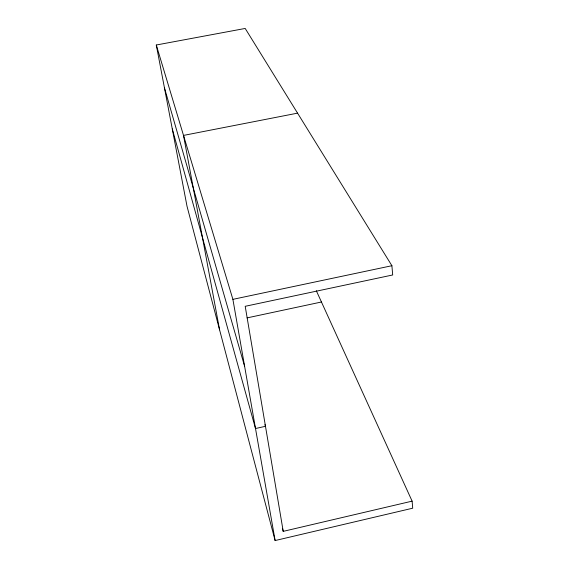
<?xml version="1.0" encoding="UTF-8"?>
<svg xmlns="http://www.w3.org/2000/svg" width="569" height="569" viewBox="0 0 569 569"><rect width="100%" height="100%" fill="white"/><g stroke="black" fill="none" stroke-linecap="round" stroke-linejoin="round"><path stroke-width="0.85" d="M283.227 531.361L412.112 501.147L412.717 508.195L275.126 540.55L187.023 206.291L156.283 45.008L245.196 28.45L391.899 265.716L392.695 274.969L245.203 306.3L283.227 531.361L282.516 528.793M247.06 317.893L321.449 302.004M156.283 45.008L232.892 299.344L391.899 265.716M297.566 113.146L183.517 135.415L219.591 329.849M316.3 290.688L412.112 501.147M264.976 424.602L265.474 426.302L255.509 428.535L172.279 128.921M164.448 87.832L244.62 366.329M232.892 299.344L275.126 540.55"/></g></svg>
